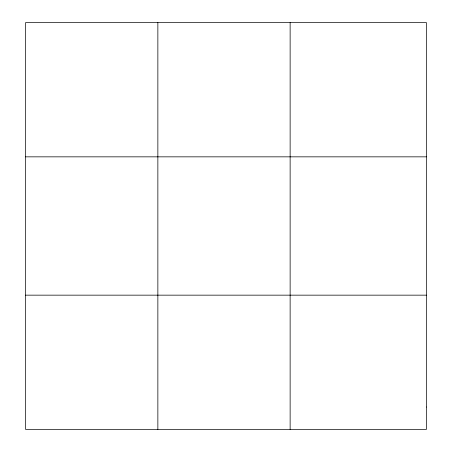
<?xml version="1.0" encoding="UTF-8"?>
<svg xmlns="http://www.w3.org/2000/svg" width="452" height="452" viewBox="0 0 452 452"><rect width="100%" height="100%" fill="white"/><g stroke="black" fill="none" stroke-linecap="round" stroke-linejoin="round"><path stroke-width="0.68" d="M157.861 429.4L157.861 22.6M290.133 429.4L290.133 22.6M25.583 156.844L426.417 156.844M25.583 295.156L426.417 295.156M426.417 407.026L426.417 429.4L25.583 429.4L25.583 22.6L426.417 22.6L426.417 407.026"/></g></svg>
